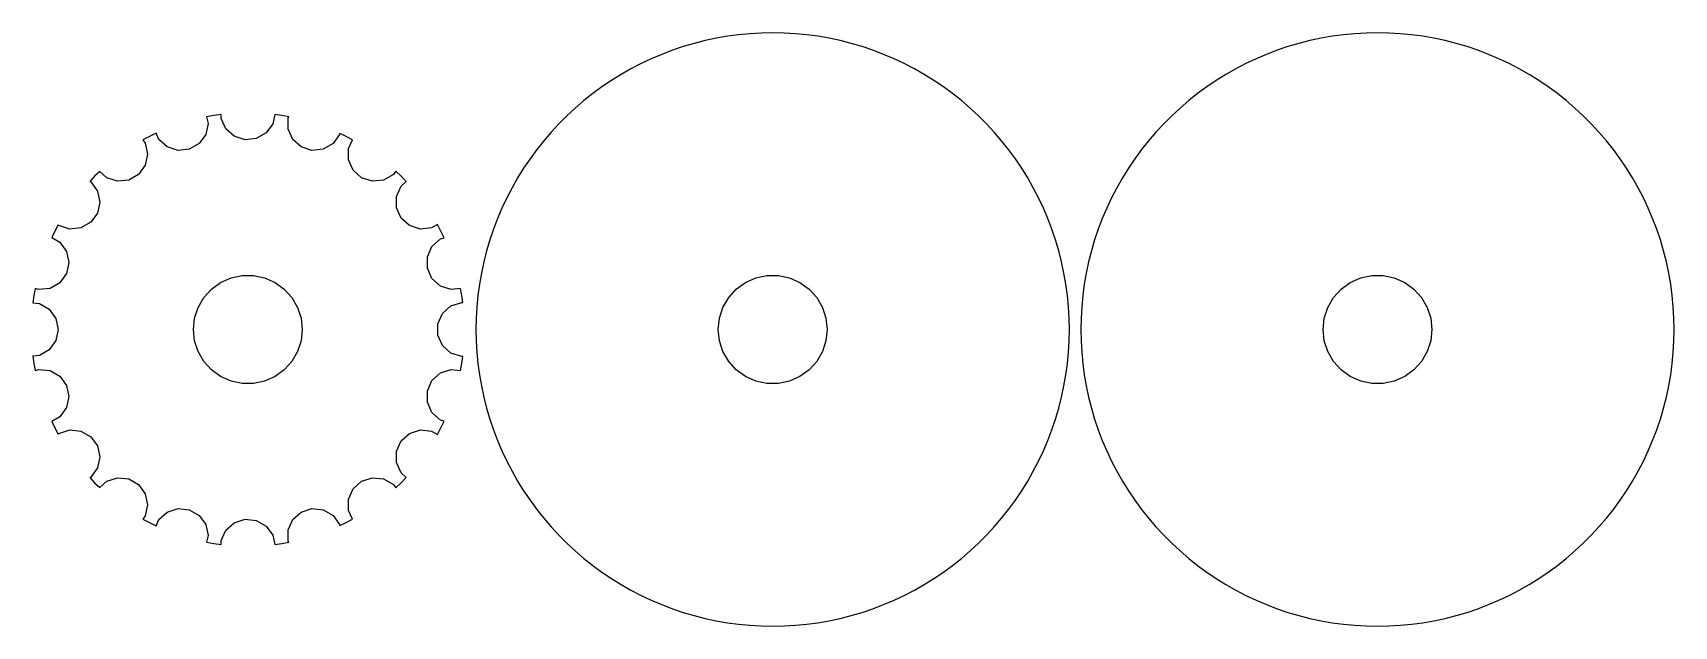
# Model space of a CAD drawing. Header units: metres. Extents: x -19 to 125, y -26 to 26.
import ezdxf

# ---------------------------------------------------------------- set-up
doc = ezdxf.new("R2010")
doc.units = ezdxf.units.M

msp = doc.modelspace()

# ---------------------------------------------------------------- linework, layer by layer
for p, q in [((43.9545, 25.8951), (42.9641, 25.7999)), ((44.9478, 25.9522), (43.9545, 25.8951)), ((45.9425, 25.9713), (44.9478, 25.9522)), ((46.9373, 25.9522), (45.9425, 25.9713)), ((47.9306, 25.8951), (46.9373, 25.9522)), ((48.921, 25.7999), (47.9306, 25.8951)), ((96.897, 25.8951), (95.9066, 25.7999)), ((97.8903, 25.9522), (96.897, 25.8951)), ((98.8851, 25.9713), (97.8903, 25.9522)), ((99.8798, 25.9522), (98.8851, 25.9713)), ((100.873, 25.8951), (99.8798, 25.9522)), ((101.864, 25.7999), (100.873, 25.8951)), ((37.1638, 24.4426), (36.234, 24.0884)), ((38.1065, 24.7609), (37.1638, 24.4426)), ((39.0606, 25.0429), (38.1065, 24.7609)), ((40.0249, 25.2881), (39.0606, 25.0429)), ((40.9978, 25.4962), (40.0249, 25.2881)), ((41.978, 25.6669), (40.9978, 25.4962)), ((42.9641, 25.7999), (41.978, 25.6669)), ((49.907, 25.6669), (48.921, 25.7999)), ((50.8872, 25.4962), (49.907, 25.6669)), ((51.8602, 25.2881), (50.8872, 25.4962)), ((52.8244, 25.0429), (51.8602, 25.2881)), ((53.7786, 24.7609), (52.8244, 25.0429)), ((54.7213, 24.4426), (53.7786, 24.7609)), ((55.651, 24.0884), (54.7213, 24.4426)), ((90.1064, 24.4426), (89.1766, 24.0884)), ((91.049, 24.7609), (90.1064, 24.4426)), ((92.0032, 25.0429), (91.049, 24.7609)), ((92.9674, 25.2881), (92.0032, 25.0429)), ((93.9404, 25.4962), (92.9674, 25.2881)), ((94.9206, 25.6669), (93.9404, 25.4962)), ((95.9066, 25.7999), (94.9206, 25.6669)), ((102.85, 25.6669), (101.864, 25.7999)), ((103.83, 25.4962), (102.85, 25.6669)), ((104.803, 25.2881), (103.83, 25.4962)), ((105.767, 25.0429), (104.803, 25.2881)), ((106.721, 24.7609), (105.767, 25.0429)), ((107.664, 24.4426), (106.721, 24.7609)), ((108.594, 24.0884), (107.664, 24.4426)), ((34.4186, 23.2746), (33.5356, 22.8161)), ((35.3185, 23.6989), (34.4186, 23.2746)), ((36.234, 24.0884), (35.3185, 23.6989)), ((56.5666, 23.6989), (55.651, 24.0884)), ((57.4665, 23.2746), (56.5666, 23.6989)), ((58.3495, 22.8161), (57.4665, 23.2746)), ((87.3611, 23.2746), (86.4781, 22.8161)), ((88.261, 23.6989), (87.3611, 23.2746)), ((89.1766, 24.0884), (88.261, 23.6989)), ((109.509, 23.6989), (108.594, 24.0884)), ((110.409, 23.2746), (109.509, 23.6989)), ((111.292, 22.8161), (110.409, 23.2746)), ((31.8254, 21.7994), (31.0008, 21.2427)), ((32.6707, 22.3241), (31.8254, 21.7994)), ((33.5356, 22.8161), (32.6707, 22.3241)), ((59.2143, 22.3241), (58.3495, 22.8161)), ((60.0597, 21.7994), (59.2143, 22.3241)), ((60.8843, 21.2427), (60.0597, 21.7994)), ((84.7679, 21.7994), (83.9433, 21.2427)), ((85.6133, 22.3241), (84.7679, 21.7994)), ((86.4781, 22.8161), (85.6133, 22.3241)), ((112.157, 22.3241), (111.292, 22.8161)), ((113.002, 21.7994), (112.157, 22.3241)), ((113.827, 21.2427), (113.002, 21.7994)), ((30.1981, 20.6548), (29.4185, 20.0365)), ((31.0008, 21.2427), (30.1981, 20.6548)), ((61.687, 20.6548), (60.8843, 21.2427)), ((62.4666, 20.0365), (61.687, 20.6548)), ((83.1406, 20.6548), (82.3611, 20.0365)), ((83.9433, 21.2427), (83.1406, 20.6548)), ((114.63, 20.6548), (113.827, 21.2427)), ((115.409, 20.0365), (114.63, 20.6548)), ((-2.96776, 18.7377), (-3.60504, 18.6196)), ((-2.32799, 18.8219), (-2.96776, 18.7377)), ((-2.32799, 18.4764), (-2.32799, 18.8219)), ((2.34769, 18.8193), (2.17422, 18.0032)), ((2.96776, 18.7377), (2.34769, 18.8193)), ((3.57355, 18.6254), (2.96776, 18.7377)), ((27.9332, 18.7129), (27.2297, 18.0093)), ((28.6632, 19.3889), (27.9332, 18.7129)), ((29.4185, 20.0365), (28.6632, 19.3889)), ((63.2219, 19.3889), (62.4666, 20.0365)), ((63.9518, 18.7129), (63.2219, 19.3889)), ((64.6554, 18.0093), (63.9518, 18.7129)), ((80.8758, 18.7129), (80.1722, 18.0093)), ((81.6057, 19.3889), (80.8758, 18.7129)), ((82.3611, 20.0365), (81.6057, 19.3889)), ((116.164, 19.3889), (115.409, 20.0365)), ((116.894, 18.7129), (116.164, 19.3889)), ((117.598, 18.0093), (116.894, 18.7129)), ((-3.48244, 18.0427), (-3.6882, 17.0747)), ((-3.60504, 18.6196), (-3.48244, 18.0427)), ((-1.92545, 17.5723), (-2.32799, 18.4764)), ((-1.18999, 16.9101), (-1.92545, 17.5723)), ((2.17422, 18.0032), (1.59253, 17.2026)), ((3.53444, 18.5376), (3.57355, 18.6254)), ((3.53444, 17.5479), (3.53444, 18.5376)), ((3.93698, 16.6438), (3.53444, 17.5479)), ((26.5536, 17.2793), (25.906, 16.524)), ((27.2297, 18.0093), (26.5536, 17.2793)), ((65.3315, 17.2793), (64.6554, 18.0093)), ((65.9791, 16.524), (65.3315, 17.2793)), ((79.4961, 17.2793), (78.8485, 16.524)), ((80.1722, 18.0093), (79.4961, 17.2793)), ((118.274, 17.2793), (117.598, 18.0093)), ((118.922, 16.524), (118.274, 17.2793)), ((-8.61276, 16.9035), (-9.17986, 16.5956)), ((-9.17986, 16.5956), (-8.97679, 16.3161)), ((-8.97679, 16.3161), (-8.77103, 15.3481)), ((-8.02777, 17.1826), (-8.61276, 16.9035)), ((-7.7879, 16.6438), (-8.02777, 17.1826)), ((-7.05244, 15.9816), (-7.7879, 16.6438)), ((-6.11122, 15.6758), (-7.05244, 15.9816)), ((-4.26991, 16.2741), (-5.12698, 15.7792)), ((-3.6882, 17.0747), (-4.26991, 16.2741)), ((-0.248764, 16.6043), (-1.18999, 16.9101)), ((0.735458, 16.7077), (-0.248764, 16.6043)), ((1.59253, 17.2026), (0.735458, 16.7077)), ((4.67244, 15.9816), (3.93698, 16.6438)), ((5.61366, 15.6758), (4.67244, 15.9816)), ((7.45497, 16.2741), (6.5979, 15.7792)), ((8.03668, 17.0747), (7.45497, 16.2741)), ((8.05667, 17.1688), (8.03668, 17.0747)), ((8.61276, 16.9035), (8.05667, 17.1688)), ((9.1624, 16.6051), (8.61276, 16.9035)), ((8.82303, 15.8429), (9.1624, 16.6051)), ((8.82303, 14.8532), (8.82303, 15.8429)), ((25.906, 16.524), (25.2878, 15.7444)), ((66.5973, 15.7444), (65.9791, 16.524)), ((78.8485, 16.524), (78.2303, 15.7444)), ((119.54, 15.7444), (118.922, 16.524)), ((-8.97679, 14.38), (-9.55849, 13.5794)), ((-8.77103, 15.3481), (-8.97679, 14.38)), ((-5.12698, 15.7792), (-6.11122, 15.6758)), ((6.5979, 15.7792), (5.61366, 15.6758)), ((9.22557, 13.9491), (8.82303, 14.8532)), ((24.6999, 14.9417), (24.1432, 14.1171)), ((25.2878, 15.7444), (24.6999, 14.9417)), ((67.1852, 14.9417), (66.5973, 15.7444)), ((67.7419, 14.1171), (67.1852, 14.9417)), ((77.6424, 14.9417), (77.0857, 14.1171)), ((78.2303, 15.7444), (77.6424, 14.9417)), ((120.128, 14.9417), (119.54, 15.7444)), ((120.684, 14.1171), (120.128, 14.9417)), ((-13.4147, 13.4147), (-13.8388, 12.9678)), ((-13.8388, 12.9678), (-13.7555, 12.9197)), ((-12.961, 13.8452), (-13.4147, 13.4147)), ((-12.341, 13.2869), (-12.961, 13.8452)), ((-11.3998, 12.9811), (-12.341, 13.2869)), ((-10.4156, 13.0846), (-11.3998, 12.9811)), ((-9.55849, 13.5794), (-10.4156, 13.0846)), ((9.96103, 13.2869), (9.22557, 13.9491)), ((10.9023, 12.9811), (9.96103, 13.2869)), ((11.8865, 13.0846), (10.9023, 12.9811)), ((12.7436, 13.5794), (11.8865, 13.0846)), ((12.9466, 13.8589), (12.7436, 13.5794)), ((13.4147, 13.4147), (12.9466, 13.8589)), ((13.8609, 12.9445), (13.4147, 13.4147)), ((13.4226, 12.55), (13.8609, 12.9445)), ((23.6184, 13.2718), (23.1265, 12.407)), ((24.1432, 14.1171), (23.6184, 13.2718)), ((68.2666, 13.2718), (67.7419, 14.1171)), ((68.7586, 12.407), (68.2666, 13.2718)), ((76.561, 13.2718), (76.069, 12.407)), ((77.0857, 14.1171), (76.561, 13.2718)), ((121.209, 13.2718), (120.684, 14.1171)), ((121.701, 12.407), (121.209, 13.2718)), ((-13.7555, 12.9197), (-13.1738, 12.1191)), ((-13.1738, 12.1191), (-12.9681, 11.151)), ((13.0201, 11.6459), (13.4226, 12.55)), ((13.0201, 10.6562), (13.0201, 11.6459)), ((22.668, 11.524), (22.2437, 10.624)), ((23.1265, 12.407), (22.668, 11.524)), ((69.2171, 11.524), (68.7586, 12.407)), ((69.6414, 10.624), (69.2171, 11.524)), ((75.6105, 11.524), (75.1862, 10.624)), ((76.069, 12.407), (75.6105, 11.524)), ((122.16, 11.524), (121.701, 12.407)), ((122.584, 10.624), (122.16, 11.524)), ((-13.1738, 10.183), (-13.7555, 9.38234)), ((-12.9681, 11.151), (-13.1738, 10.183)), ((13.4226, 9.75209), (13.0201, 10.6562)), ((22.2437, 10.624), (21.8541, 9.7085)), ((70.0309, 9.7085), (69.6414, 10.624)), ((75.1862, 10.624), (74.7967, 9.7085)), ((122.973, 9.7085), (122.584, 10.624)), ((-16.6095, 9.15424), (-16.9035, 8.61276)), ((-16.5381, 9.08989), (-16.6095, 9.15424)), ((-15.5968, 8.78406), (-16.5381, 9.08989)), ((-14.6126, 8.88751), (-15.5968, 8.78406)), ((-13.7555, 9.38234), (-14.6126, 8.88751)), ((14.1581, 9.08989), (13.4226, 9.75209)), ((15.0993, 8.78406), (14.1581, 9.08989)), ((16.0835, 8.88751), (15.0993, 8.78406)), ((16.5943, 9.18237), (16.0835, 8.88751)), ((16.9035, 8.61276), (16.5943, 9.18237)), ((21.4999, 8.77872), (21.1816, 7.83606)), ((21.8541, 9.7085), (21.4999, 8.77872)), ((70.3851, 8.77872), (70.0309, 9.7085)), ((70.7034, 7.83606), (70.3851, 8.77872)), ((74.4425, 8.77872), (74.1242, 7.83606)), ((74.7967, 9.7085), (74.4425, 8.77872)), ((123.328, 8.77872), (122.973, 9.7085)), ((123.646, 7.83606), (123.328, 8.77872)), ((-16.9035, 8.61276), (-17.1728, 8.04828)), ((-17.1728, 8.04828), (-16.4502, 7.63112)), ((-16.4502, 7.63112), (-15.8685, 6.83047)), ((15.7148, 6.35727), (16.1173, 7.26137)), ((16.1173, 7.26137), (16.8527, 7.92358)), ((16.8527, 7.92358), (17.1813, 8.03035)), ((17.1813, 8.03035), (16.9035, 8.61276)), ((21.1816, 7.83606), (20.8997, 6.8819)), ((70.9854, 6.8819), (70.7034, 7.83606)), ((74.1242, 7.83606), (73.8422, 6.8819)), ((123.928, 6.8819), (123.646, 7.83606)), ((-15.8685, 6.83047), (-15.6627, 5.86244)), ((-15.6627, 5.86244), (-15.8685, 4.89441)), ((15.7148, 5.36761), (15.7148, 6.35727)), ((20.6544, 5.91763), (20.4463, 4.94469)), ((20.8997, 6.8819), (20.6544, 5.91763)), ((71.2306, 5.91763), (70.9854, 6.8819)), ((71.4387, 4.94469), (71.2306, 5.91763)), ((73.597, 5.91763), (73.3889, 4.94469)), ((73.8422, 6.8819), (73.597, 5.91763)), ((124.173, 5.91763), (123.928, 6.8819)), ((124.381, 4.94469), (124.173, 5.91763)), ((-15.8685, 4.89441), (-16.4502, 4.09375)), ((-2.38124, 4.12444), (-1.47168, 4.5294)), ((-1.47168, 4.5294), (-0.497803, 4.7364)), ((-0.497803, 4.7364), (0.497803, 4.7364)), ((0.497803, 4.7364), (1.47168, 4.5294)), ((1.47168, 4.5294), (2.38124, 4.12444)), ((16.1173, 4.4635), (15.7148, 5.36761)), ((16.8527, 3.8013), (16.1173, 4.4635)), ((20.4463, 4.94469), (20.2757, 3.96449)), ((43.5613, 4.12444), (44.4709, 4.5294)), ((44.4709, 4.5294), (45.4447, 4.7364)), ((45.4447, 4.7364), (46.4403, 4.7364)), ((46.4403, 4.7364), (47.4142, 4.5294)), ((47.4142, 4.5294), (48.3238, 4.12444)), ((71.6094, 3.96449), (71.4387, 4.94469)), ((73.3889, 4.94469), (73.2182, 3.96449)), ((96.5038, 4.12444), (97.4134, 4.5294)), ((97.4134, 4.5294), (98.3873, 4.7364)), ((98.3873, 4.7364), (99.3829, 4.7364)), ((99.3829, 4.7364), (100.357, 4.5294)), ((100.357, 4.5294), (101.266, 4.12444)), ((124.552, 3.96449), (124.381, 4.94469)), ((-18.7377, 2.96776), (-18.8223, 2.32515)), ((-18.6201, 3.60223), (-18.7377, 2.96776)), ((-18.2915, 3.49547), (-18.6201, 3.60223)), ((-17.3073, 3.59892), (-18.2915, 3.49547)), ((-16.4502, 4.09375), (-17.3073, 3.59892)), ((-3.85294, 2.79932), (-3.18672, 3.53922)), ((-3.18672, 3.53922), (-2.38124, 4.12444)), ((2.38124, 4.12444), (3.18672, 3.53922)), ((3.18672, 3.53922), (3.85294, 2.79932)), ((17.794, 3.49547), (16.8527, 3.8013)), ((18.6237, 3.58269), (17.794, 3.49547)), ((18.7377, 2.96776), (18.6237, 3.58269)), ((18.8181, 2.3569), (18.7377, 2.96776)), ((20.1426, 2.97847), (20.0475, 1.98807)), ((20.2757, 3.96449), (20.1426, 2.97847)), ((42.0896, 2.79932), (42.7558, 3.53922)), ((42.7558, 3.53922), (43.5613, 4.12444)), ((48.3238, 4.12444), (49.1293, 3.53922)), ((49.1293, 3.53922), (49.7955, 2.79932)), ((71.7424, 2.97847), (71.6094, 3.96449)), ((71.8376, 1.98807), (71.7424, 2.97847)), ((73.0852, 2.97847), (72.99, 1.98807)), ((73.2182, 3.96449), (73.0852, 2.97847)), ((95.0321, 2.79932), (95.6983, 3.53922)), ((95.6983, 3.53922), (96.5038, 4.12444)), ((101.266, 4.12444), (102.072, 3.53922)), ((102.072, 3.53922), (102.738, 2.79932)), ((124.685, 2.97847), (124.552, 3.96449)), ((124.78, 1.98807), (124.685, 2.97847)), ((-18.8223, 2.32515), (-18.2358, 2.2635)), ((-18.2358, 2.2635), (-17.3787, 1.76868)), ((-17.3787, 1.76868), (-16.797, 0.968033)), ((-4.65842, 0.990173), (-4.35075, 1.93707)), ((-4.35075, 1.93707), (-3.85294, 2.79932)), ((3.85294, 2.79932), (4.35075, 1.93707)), ((4.35075, 1.93707), (4.65842, 0.990173)), ((17.0458, 1.39893), (17.7813, 2.06113)), ((17.7813, 2.06113), (18.7225, 2.36696)), ((18.7225, 2.36696), (18.8181, 2.3569)), ((20.0475, 1.98807), (19.9903, 0.994766)), ((41.2841, 0.990173), (41.5918, 1.93707)), ((41.5918, 1.93707), (42.0896, 2.79932)), ((49.7955, 2.79932), (50.2933, 1.93707)), ((50.2933, 1.93707), (50.601, 0.990173)), ((71.8947, 0.994766), (71.8376, 1.98807)), ((72.99, 1.98807), (72.9329, 0.994766)), ((94.2267, 0.990173), (94.5343, 1.93707)), ((94.5343, 1.93707), (95.0321, 2.79932)), ((102.738, 2.79932), (103.236, 1.93707)), ((103.236, 1.93707), (103.543, 0.990173)), ((124.837, 0.994766), (124.78, 1.98807)), ((-16.797, 0.968033), (-16.5913, 0)), ((-16.5913, 0), (-16.797, -0.968033)), ((-4.7625, 0), (-4.65842, 0.990173)), ((-4.65842, -0.990173), (-4.7625, 0)), ((4.65842, 0.990173), (4.7625, 0)), ((4.7625, 0), (4.65842, -0.990173)), ((16.6433, 0.494827), (17.0458, 1.39893)), ((16.6433, -0.494827), (16.6433, 0.494827)), ((19.9903, 0.994766), (19.9713, 0)), ((19.9713, 0), (19.9903, -0.994766)), ((41.18, 0), (41.2841, 0.990173)), ((41.2841, -0.990173), (41.18, 0)), ((50.601, 0.990173), (50.705, 0)), ((50.705, 0), (50.601, -0.990173)), ((71.9138, 0), (71.8947, 0.994766)), ((71.8947, -0.994766), (71.9138, 0)), ((72.9329, 0.994766), (72.9138, 0)), ((72.9138, 0), (72.9329, -0.994766)), ((94.1226, 0), (94.2267, 0.990173)), ((94.2267, -0.990173), (94.1226, 0)), ((103.543, 0.990173), (103.648, 0)), ((103.648, 0), (103.543, -0.990173)), ((124.856, 0), (124.837, 0.994766)), ((124.837, -0.994766), (124.856, 0)), ((-16.797, -0.968033), (-17.3787, -1.76868)), ((-4.35075, -1.93707), (-4.65842, -0.990173)), ((4.65842, -0.990173), (4.35075, -1.93707)), ((17.0458, -1.39893), (16.6433, -0.494827)), ((17.7813, -2.06113), (17.0458, -1.39893)), ((19.9903, -0.994766), (20.0475, -1.98807)), ((41.5918, -1.93707), (41.2841, -0.990173)), ((50.601, -0.990173), (50.2933, -1.93707)), ((71.8376, -1.98807), (71.8947, -0.994766)), ((72.9329, -0.994766), (72.99, -1.98807)), ((94.5343, -1.93707), (94.2267, -0.990173)), ((103.543, -0.990173), (103.236, -1.93707)), ((124.78, -1.98807), (124.837, -0.994766)), ((-18.2358, -2.2635), (-18.8223, -2.32515)), ((-18.8223, -2.32515), (-18.7377, -2.96776)), ((-17.3787, -1.76868), (-18.2358, -2.2635)), ((-3.85294, -2.79932), (-4.35075, -1.93707)), ((-3.18672, -3.53922), (-3.85294, -2.79932)), ((3.85294, -2.79932), (3.18672, -3.53922)), ((4.35075, -1.93707), (3.85294, -2.79932)), ((18.7225, -2.36696), (17.7813, -2.06113)), ((18.8181, -2.3569), (18.7225, -2.36696)), ((18.7377, -2.96776), (18.8181, -2.3569)), ((20.0475, -1.98807), (20.1426, -2.97847)), ((42.0896, -2.79932), (41.5918, -1.93707)), ((42.7558, -3.53922), (42.0896, -2.79932)), ((49.7955, -2.79932), (49.1293, -3.53922)), ((50.2933, -1.93707), (49.7955, -2.79932)), ((71.7424, -2.97847), (71.8376, -1.98807)), ((72.99, -1.98807), (73.0852, -2.97847)), ((95.0321, -2.79932), (94.5343, -1.93707)), ((95.6983, -3.53922), (95.0321, -2.79932)), ((102.738, -2.79932), (102.072, -3.53922)), ((103.236, -1.93707), (102.738, -2.79932)), ((124.685, -2.97847), (124.78, -1.98807)), ((-18.7377, -2.96776), (-18.6201, -3.60223)), ((-18.6201, -3.60223), (-18.2915, -3.49547)), ((-18.2915, -3.49547), (-17.3073, -3.59892)), ((-17.3073, -3.59892), (-16.4502, -4.09375)), ((-16.4502, -4.09375), (-15.8685, -4.89441)), ((-2.38124, -4.12444), (-3.18672, -3.53922)), ((-1.47168, -4.5294), (-2.38124, -4.12444)), ((2.38124, -4.12444), (1.47168, -4.5294)), ((3.18672, -3.53922), (2.38124, -4.12444)), ((16.1173, -4.4635), (16.8527, -3.8013)), ((16.8527, -3.8013), (17.794, -3.49547)), ((17.794, -3.49547), (18.6237, -3.58269)), ((18.6237, -3.58269), (18.7377, -2.96776)), ((20.1426, -2.97847), (20.2757, -3.96449)), ((20.2757, -3.96449), (20.4463, -4.94469)), ((43.5613, -4.12444), (42.7558, -3.53922)), ((44.4709, -4.5294), (43.5613, -4.12444)), ((48.3238, -4.12444), (47.4142, -4.5294)), ((49.1293, -3.53922), (48.3238, -4.12444)), ((71.4387, -4.94469), (71.6094, -3.96449)), ((71.6094, -3.96449), (71.7424, -2.97847)), ((73.0852, -2.97847), (73.2182, -3.96449)), ((73.2182, -3.96449), (73.3889, -4.94469)), ((96.5038, -4.12444), (95.6983, -3.53922)), ((97.4134, -4.5294), (96.5038, -4.12444)), ((101.266, -4.12444), (100.357, -4.5294)), ((102.072, -3.53922), (101.266, -4.12444)), ((124.381, -4.94469), (124.552, -3.96449)), ((124.552, -3.96449), (124.685, -2.97847)), ((-15.8685, -4.89441), (-15.6627, -5.86244)), ((-0.497803, -4.7364), (-1.47168, -4.5294)), ((0.497803, -4.7364), (-0.497803, -4.7364)), ((1.47168, -4.5294), (0.497803, -4.7364)), ((15.7148, -5.36761), (16.1173, -4.4635)), ((15.7148, -6.35727), (15.7148, -5.36761)), ((20.4463, -4.94469), (20.6544, -5.91763)), ((45.4447, -4.7364), (44.4709, -4.5294)), ((46.4403, -4.7364), (45.4447, -4.7364)), ((47.4142, -4.5294), (46.4403, -4.7364)), ((71.2306, -5.91763), (71.4387, -4.94469)), ((73.3889, -4.94469), (73.597, -5.91763)), ((98.3873, -4.7364), (97.4134, -4.5294)), ((99.3829, -4.7364), (98.3873, -4.7364)), ((100.357, -4.5294), (99.3829, -4.7364)), ((124.173, -5.91763), (124.381, -4.94469)), ((-15.8685, -6.83047), (-16.4502, -7.63112)), ((-15.6627, -5.86244), (-15.8685, -6.83047)), ((16.1173, -7.26137), (15.7148, -6.35727)), ((20.6544, -5.91763), (20.8997, -6.8819)), ((20.8997, -6.8819), (21.1816, -7.83606)), ((70.7034, -7.83606), (70.9854, -6.8819)), ((70.9854, -6.8819), (71.2306, -5.91763)), ((73.597, -5.91763), (73.8422, -6.8819)), ((73.8422, -6.8819), (74.1242, -7.83606)), ((123.646, -7.83606), (123.928, -6.8819)), ((123.928, -6.8819), (124.173, -5.91763)), ((-16.4502, -7.63112), (-17.1728, -8.04828)), ((-17.1728, -8.04828), (-16.9035, -8.61276)), ((-16.9035, -8.61276), (-16.6095, -9.15424)), ((16.8527, -7.92358), (16.1173, -7.26137)), ((16.5943, -9.18237), (16.9035, -8.61276)), ((17.1813, -8.03035), (16.8527, -7.92358)), ((16.9035, -8.61276), (17.1813, -8.03035)), ((21.1816, -7.83606), (21.4999, -8.77872)), ((70.3851, -8.77872), (70.7034, -7.83606)), ((74.1242, -7.83606), (74.4425, -8.77872)), ((123.328, -8.77872), (123.646, -7.83606)), ((-16.6095, -9.15424), (-16.5381, -9.08989)), ((-16.5381, -9.08989), (-15.5968, -8.78406)), ((-15.5968, -8.78406), (-14.6126, -8.88751)), ((-14.6126, -8.88751), (-13.7555, -9.38234)), ((-13.7555, -9.38234), (-13.1738, -10.183)), ((13.0201, -10.6562), (13.4226, -9.75209)), ((13.4226, -9.75209), (14.1581, -9.08989)), ((14.1581, -9.08989), (15.0993, -8.78406)), ((15.0993, -8.78406), (16.0835, -8.88751)), ((16.0835, -8.88751), (16.5943, -9.18237)), ((21.4999, -8.77872), (21.8541, -9.7085)), ((21.8541, -9.7085), (22.2437, -10.624)), ((69.6414, -10.624), (70.0309, -9.7085)), ((70.0309, -9.7085), (70.3851, -8.77872)), ((74.4425, -8.77872), (74.7967, -9.7085)), ((74.7967, -9.7085), (75.1862, -10.624)), ((122.584, -10.624), (122.973, -9.7085)), ((122.973, -9.7085), (123.328, -8.77872)), ((-13.1738, -10.183), (-12.9681, -11.151)), ((-12.9681, -11.151), (-13.1738, -12.1191)), ((13.0201, -11.6459), (13.0201, -10.6562)), ((22.2437, -10.624), (22.668, -11.524)), ((69.2171, -11.524), (69.6414, -10.624)), ((75.1862, -10.624), (75.6105, -11.524)), ((122.16, -11.524), (122.584, -10.624)), ((-13.7555, -12.9197), (-13.8388, -12.9678)), ((-13.1738, -12.1191), (-13.7555, -12.9197)), ((13.4226, -12.55), (13.0201, -11.6459)), ((13.8609, -12.9445), (13.4226, -12.55)), ((22.668, -11.524), (23.1265, -12.407)), ((23.1265, -12.407), (23.6184, -13.2718)), ((68.2666, -13.2718), (68.7586, -12.407)), ((68.7586, -12.407), (69.2171, -11.524)), ((75.6105, -11.524), (76.069, -12.407)), ((76.069, -12.407), (76.561, -13.2718)), ((121.209, -13.2718), (121.701, -12.407)), ((121.701, -12.407), (122.16, -11.524)), ((-13.8388, -12.9678), (-13.4147, -13.4147)), ((-13.4147, -13.4147), (-12.961, -13.8452)), ((-12.961, -13.8452), (-12.341, -13.2869)), ((-12.341, -13.2869), (-11.3998, -12.9811)), ((-11.3998, -12.9811), (-10.4156, -13.0846)), ((-10.4156, -13.0846), (-9.55849, -13.5794)), ((-9.55849, -13.5794), (-8.97679, -14.38)), ((8.82303, -14.8532), (9.22557, -13.9491)), ((9.22557, -13.9491), (9.96103, -13.2869)), ((9.96103, -13.2869), (10.9023, -12.9811)), ((10.9023, -12.9811), (11.8865, -13.0846)), ((11.8865, -13.0846), (12.7436, -13.5794)), ((12.7436, -13.5794), (12.9466, -13.8589)), ((12.9466, -13.8589), (13.4147, -13.4147)), ((13.4147, -13.4147), (13.8609, -12.9445)), ((23.6184, -13.2718), (24.1432, -14.1171)), ((24.1432, -14.1171), (24.6999, -14.9417)), ((67.1852, -14.9417), (67.7419, -14.1171)), ((67.7419, -14.1171), (68.2666, -13.2718)), ((76.561, -13.2718), (77.0857, -14.1171)), ((77.0857, -14.1171), (77.6424, -14.9417)), ((120.128, -14.9417), (120.684, -14.1171)), ((120.684, -14.1171), (121.209, -13.2718)), ((-8.97679, -14.38), (-8.77103, -15.3481)), ((-8.77103, -15.3481), (-8.97679, -16.3161)), ((-7.05244, -15.9816), (-6.11122, -15.6758)), ((-6.11122, -15.6758), (-5.12698, -15.7792)), ((-5.12698, -15.7792), (-4.26991, -16.2741)), ((4.67244, -15.9816), (5.61366, -15.6758)), ((5.61366, -15.6758), (6.5979, -15.7792)), ((6.5979, -15.7792), (7.45497, -16.2741)), ((8.82303, -15.8429), (8.82303, -14.8532)), ((24.6999, -14.9417), (25.2878, -15.7444)), ((25.2878, -15.7444), (25.906, -16.524)), ((65.9791, -16.524), (66.5973, -15.7444)), ((66.5973, -15.7444), (67.1852, -14.9417)), ((77.6424, -14.9417), (78.2303, -15.7444)), ((78.2303, -15.7444), (78.8485, -16.524)), ((118.922, -16.524), (119.54, -15.7444)), ((119.54, -15.7444), (120.128, -14.9417)), ((-8.97679, -16.3161), (-9.17986, -16.5956)), ((-9.17986, -16.5956), (-8.61276, -16.9035)), ((-8.61276, -16.9035), (-8.02777, -17.1826)), ((-8.02777, -17.1826), (-7.7879, -16.6438)), ((-7.7879, -16.6438), (-7.05244, -15.9816)), ((-4.26991, -16.2741), (-3.6882, -17.0747)), ((-3.6882, -17.0747), (-3.48244, -18.0427)), ((-1.92545, -17.5723), (-1.18999, -16.9101)), ((-1.18999, -16.9101), (-0.248764, -16.6043)), ((-0.248764, -16.6043), (0.735458, -16.7077)), ((0.735458, -16.7077), (1.59253, -17.2026)), ((1.59253, -17.2026), (2.17422, -18.0032)), ((3.53444, -17.5479), (3.93698, -16.6438)), ((3.93698, -16.6438), (4.67244, -15.9816)), ((7.45497, -16.2741), (8.03668, -17.0747)), ((8.03668, -17.0747), (8.05667, -17.1688)), ((8.05667, -17.1688), (8.61276, -16.9035)), ((8.61276, -16.9035), (9.1624, -16.6051)), ((9.1624, -16.6051), (8.82303, -15.8429)), ((25.906, -16.524), (26.5536, -17.2793)), ((65.3315, -17.2793), (65.9791, -16.524)), ((78.8485, -16.524), (79.4961, -17.2793)), ((118.274, -17.2793), (118.922, -16.524)), ((-3.48244, -18.0427), (-3.60504, -18.6196)), ((-3.60504, -18.6196), (-2.96776, -18.7377)), ((-2.32799, -18.4764), (-1.92545, -17.5723)), ((-2.32799, -18.8219), (-2.32799, -18.4764)), ((2.17422, -18.0032), (2.34769, -18.8193)), ((2.96776, -18.7377), (3.57355, -18.6254)), ((3.53444, -18.5376), (3.53444, -17.5479)), ((3.57355, -18.6254), (3.53444, -18.5376)), ((26.5536, -17.2793), (27.2297, -18.0093)), ((27.2297, -18.0093), (27.9332, -18.7129)), ((63.9518, -18.7129), (64.6554, -18.0093)), ((64.6554, -18.0093), (65.3315, -17.2793)), ((79.4961, -17.2793), (80.1722, -18.0093)), ((80.1722, -18.0093), (80.8758, -18.7129)), ((116.894, -18.7129), (117.598, -18.0093)), ((117.598, -18.0093), (118.274, -17.2793)), ((-2.96776, -18.7377), (-2.32799, -18.8219)), ((2.34769, -18.8193), (2.96776, -18.7377)), ((27.9332, -18.7129), (28.6632, -19.3889)), ((28.6632, -19.3889), (29.4185, -20.0365)), ((29.4185, -20.0365), (30.1981, -20.6548)), ((61.687, -20.6548), (62.4666, -20.0365)), ((62.4666, -20.0365), (63.2219, -19.3889)), ((63.2219, -19.3889), (63.9518, -18.7129)), ((80.8758, -18.7129), (81.6057, -19.3889)), ((81.6057, -19.3889), (82.3611, -20.0365)), ((82.3611, -20.0365), (83.1406, -20.6548)), ((114.63, -20.6548), (115.409, -20.0365)), ((115.409, -20.0365), (116.164, -19.3889)), ((116.164, -19.3889), (116.894, -18.7129)), ((30.1981, -20.6548), (31.0008, -21.2427)), ((31.0008, -21.2427), (31.8254, -21.7994)), ((60.0597, -21.7994), (60.8843, -21.2427)), ((60.8843, -21.2427), (61.687, -20.6548)), ((83.1406, -20.6548), (83.9433, -21.2427)), ((83.9433, -21.2427), (84.7679, -21.7994)), ((113.002, -21.7994), (113.827, -21.2427)), ((113.827, -21.2427), (114.63, -20.6548)), ((31.8254, -21.7994), (32.6707, -22.3241)), ((32.6707, -22.3241), (33.5356, -22.8161)), ((33.5356, -22.8161), (34.4186, -23.2746)), ((57.4665, -23.2746), (58.3495, -22.8161)), ((58.3495, -22.8161), (59.2143, -22.3241)), ((59.2143, -22.3241), (60.0597, -21.7994)), ((84.7679, -21.7994), (85.6133, -22.3241)), ((85.6133, -22.3241), (86.4781, -22.8161)), ((86.4781, -22.8161), (87.3611, -23.2746)), ((110.409, -23.2746), (111.292, -22.8161)), ((111.292, -22.8161), (112.157, -22.3241)), ((112.157, -22.3241), (113.002, -21.7994)), ((34.4186, -23.2746), (35.3185, -23.6989)), ((35.3185, -23.6989), (36.234, -24.0884)), ((36.234, -24.0884), (37.1638, -24.4426)), ((54.7213, -24.4426), (55.651, -24.0884)), ((55.651, -24.0884), (56.5666, -23.6989)), ((56.5666, -23.6989), (57.4665, -23.2746)), ((87.3611, -23.2746), (88.261, -23.6989)), ((88.261, -23.6989), (89.1766, -24.0884)), ((89.1766, -24.0884), (90.1064, -24.4426)), ((107.664, -24.4426), (108.594, -24.0884)), ((108.594, -24.0884), (109.509, -23.6989)), ((109.509, -23.6989), (110.409, -23.2746)), ((37.1638, -24.4426), (38.1065, -24.7609)), ((38.1065, -24.7609), (39.0606, -25.0429)), ((39.0606, -25.0429), (40.0249, -25.2881)), ((40.0249, -25.2881), (40.9978, -25.4962)), ((40.9978, -25.4962), (41.978, -25.6669)), ((41.978, -25.6669), (42.9641, -25.7999)), ((42.9641, -25.7999), (43.9545, -25.8951)), ((47.9306, -25.8951), (48.921, -25.7999)), ((48.921, -25.7999), (49.907, -25.6669)), ((49.907, -25.6669), (50.8872, -25.4962)), ((50.8872, -25.4962), (51.8602, -25.2881)), ((51.8602, -25.2881), (52.8244, -25.0429)), ((52.8244, -25.0429), (53.7786, -24.7609)), ((53.7786, -24.7609), (54.7213, -24.4426)), ((90.1064, -24.4426), (91.049, -24.7609)), ((91.049, -24.7609), (92.0032, -25.0429)), ((92.0032, -25.0429), (92.9674, -25.2881)), ((92.9674, -25.2881), (93.9404, -25.4962)), ((93.9404, -25.4962), (94.9206, -25.6669)), ((94.9206, -25.6669), (95.9066, -25.7999)), ((95.9066, -25.7999), (96.897, -25.8951)), ((100.873, -25.8951), (101.864, -25.7999)), ((101.864, -25.7999), (102.85, -25.6669)), ((102.85, -25.6669), (103.83, -25.4962)), ((103.83, -25.4962), (104.803, -25.2881)), ((104.803, -25.2881), (105.767, -25.0429)), ((105.767, -25.0429), (106.721, -24.7609)), ((106.721, -24.7609), (107.664, -24.4426)), ((43.9545, -25.8951), (44.9478, -25.9522)), ((44.9478, -25.9522), (45.9425, -25.9713)), ((45.9425, -25.9713), (46.9373, -25.9522)), ((46.9373, -25.9522), (47.9306, -25.8951)), ((96.897, -25.8951), (97.8903, -25.9522)), ((97.8903, -25.9522), (98.8851, -25.9713)), ((98.8851, -25.9713), (99.8798, -25.9522)), ((99.8798, -25.9522), (100.873, -25.8951))]:
    msp.add_line(p, q)

doc.saveas('drawing.dxf')
